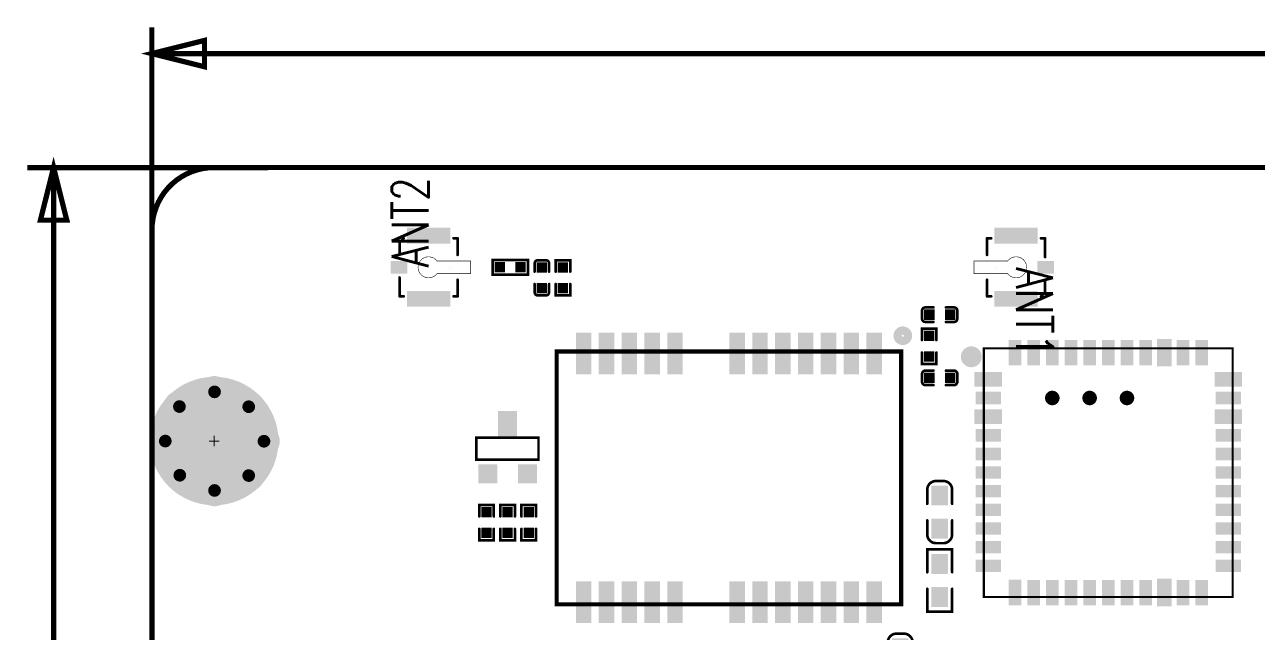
# Model space of a CAD drawing. Extents: x -9 to 187, y -6 to 112.
# Drawn here: x -6.1 to 53.2, y 83 to 112.3 of the extents above; entities that cross this region are included whole.
import ezdxf

# ---------------------------------------------------------------- set-up
doc = ezdxf.new("R2010")
doc.units = 0
for name, pattern in [('TRMIDX_0', [2, 1, 1]), ('TRMIDX_2048', [2, 1, 1]), ('TRMIDX_4096', [2, 1, 1])]:
    doc.linetypes.add(name, pattern=pattern)
for name, color, linetype in [('BOARD_OUTLINE_00', 250, 'CONTINUOUS'), ('DIMENSION1_124', 250, 'CONTINUOUS'), ('DIMENSION2_124', 250, 'CONTINUOUS'), ('DIMENSION3_124', 250, 'CONTINUOUS'), ('DIMENSION4_124', 250, 'CONTINUOUS'), ('DIMENSION5_124', 250, 'CONTINUOUS'), ('DIMENSION6_124', 250, 'CONTINUOUS'), ('DIMENSION7_124', 250, 'CONTINUOUS'), ('DRIL_NPLTE_THRU_01', 254, 'CONTINUOUS'), ('DRIL_NPLTE_THRU_02', 254, 'CONTINUOUS'), ('DRIL_PLTE_THRU_01', 254, 'CONTINUOUS'), ('DRIL_PLTE_THRU_02', 254, 'CONTINUOUS'), ('DRIL_SYMBOL', 250, 'CONTINUOUS'), ('PADS_BOT', 250, 'CONTINUOUS'), ('PADS_INNER', 250, 'CONTINUOUS'), ('PADS_TOP', 250, 'CONTINUOUS'), ('PADS_XR_121', 176, 'CONTINUOUS'), ('PADS_XR_125', 253, 'CONTINUOUS'), ('PART_NAME_TOP', 250, 'CONTINUOUS'), ('PART_TOP_2DLINE_00', 250, 'CONTINUOUS'), ('PART_TOP_2DLINE_01', 250, 'CONTINUOUS'), ('PART_TOP_COPPER_01', 250, 'CONTINUOUS')]:
    doc.layers.add(name, color=color, linetype=linetype)
doc.styles.add('W0$254', font='simplex', dxfattribs={"width": 0.75})

# ---------------------------------------------------------------- blocks, each defined once
blk = doc.blocks.new('BOARD_62')
at = {"layer": 'BOARD_OUTLINE_00', "const_width": 0.254}
blk.add_lwpolyline([(0, -2.08, 0.414214), (3, -5.08), (183.3, -5.08, 0.414214), (186.3, -2.08), (186.3, 97.32, 0.414214), (183.3, 100.32), (3, 100.32, 0.414214), (0, 97.32)], format="xyb", close=True, dxfattribs=at)
blk = doc.blocks.new('D_1dfeghi_117')
at = {"layer": 'DIMENSION1_124', "linetype": 'TRMIDX_2048', "const_width": 0.254}
blk.add_lwpolyline([(0, 9.99), (88.067, 9.99)], dxfattribs=at)
at = {"layer": 'DIMENSION3_124', "linetype": 'TRMIDX_2048', "const_width": 0.254}
blk.add_lwpolyline([(0, 9.99), (2.54, 10.625), (2.54, 9.355)], close=True, dxfattribs=at)
at = {"layer": 'DIMENSION5_124', "linetype": 'TRMIDX_2048', "const_width": 0.254}
blk.add_lwpolyline([(0, 1.27), (0, 11.26)], dxfattribs=at)
at = {"layer": 'DIMENSION7_124', "linetype": 'TRMIDX_2048', "const_width": 0.0254}
blk.add_lwpolyline([(0, 0), (0.001, 0)], dxfattribs=at)
blk = doc.blocks.new('D_2dfeghi_118')
at = {"layer": 'DIMENSION2_124', "linetype": 'TRMIDX_4096', "const_width": 0.254}
blk.add_lwpolyline([(-8.325, 105.395), (-8.325, 54.412)], dxfattribs=at)
at = {"layer": 'DIMENSION4_124', "linetype": 'TRMIDX_4096', "const_width": 0.254}
blk.add_lwpolyline([(-8.325, 105.395), (-7.69, 102.855), (-8.96, 102.855)], close=True, dxfattribs=at)
at = {"layer": 'DIMENSION6_124', "linetype": 'TRMIDX_4096', "const_width": 0.254}
blk.add_lwpolyline([(2.003, 105.395), (-9.595, 105.395)], dxfattribs=at)
at = {"layer": 'DIMENSION7_124', "linetype": 'TRMIDX_4096', "const_width": 0.0254}
blk.add_lwpolyline([(3.273, 105.395), (3.274, 105.395)], dxfattribs=at)
blk = doc.blocks.new('SMOOTH_0$0254')
at = {"const_width": 0.0127}
blk.add_lwpolyline([(-0.00635, 0, 1), (0.00635, 0, 1)], format="xyb", close=True, dxfattribs=at)
blk = doc.blocks.new('SMOOTH_0$127')
at = {"const_width": 0.0635}
blk.add_lwpolyline([(-0.03175, 0, 1), (0.03175, 0, 1)], format="xyb", close=True, dxfattribs=at)
blk = doc.blocks.new('PART_BODY_TOP_1')
at = {"layer": 'PART_TOP_2DLINE_00', "const_width": 0.127}
for points in [[(-0.49, 1.4), (-1.4, 1.4)], [(-1.4, 1.4), (-1.4, 1.2)], [(0.65, 1.4), (1.2, 1.4)], [(1.2, 1.4), (1.4, 1.2)], [(-1.4, -1.4), (-1.4, -1.2)], [(1.4, -1.4), (1.4, -1.2)], [(-0.6, -1.4), (-1.4, -1.4)], [(0.6, -1.4), (1.4, -1.4)]]:
    blk.add_lwpolyline(points, dxfattribs=at)
at = {"layer": 'PART_TOP_COPPER_01', "linetype": 'TRMIDX_0', "const_width": 0.0254}
blk.add_lwpolyline([(0.508, 0), (0.5, 0.088), (0.477, 0.174), (0.44, 0.254), (0.389, 0.327), (0.327, 0.389), (0.254, 0.44), (0.174, 0.477), (0.088, 0.5), (0, 0.508), (-0.088, 0.5), (-0.174, 0.477), (-0.254, 0.44), (-0.327, 0.389), (-0.389, 0.327), (-0.44, 0.254), (-0.477, 0.174), (-0.5, 0.088), (-0.508, 0), (-0.5, -0.088), (-0.477, -0.174), (-0.44, -0.254), (-0.389, -0.327), (-0.327, -0.389), (-0.304, -0.405), (-0.304, -2.031), (-0.305, -2.032), (0.305, -2.032), (0.305, -0.404), (0.327, -0.389), (0.389, -0.327), (0.44, -0.254), (0.477, -0.174), (0.5, -0.088)], close=True, dxfattribs=at)
at = {"layer": 'PART_TOP_2DLINE_00'}
for p in [(-1.4, 1.4), (-1.4, 1.4), (-1.4, 1.2), (-0.49, 1.4), (0.65, 1.4), (1.2, 1.4), (1.2, 1.4), (1.4, 1.2), (-1.4, -1.2), (1.4, -1.2), (-1.4, -1.4), (-1.4, -1.4), (-0.6, -1.4), (0.6, -1.4), (1.4, -1.4), (1.4, -1.4)]:
    blk.add_blockref('SMOOTH_0$127', p, dxfattribs=at)
at = {"layer": 'PART_TOP_COPPER_01'}
for p in [(-0.508, 0), (-0.5, 0.088), (-0.477, 0.174), (-0.44, 0.254), (-0.389, 0.327), (-0.327, 0.389), (-0.254, 0.44), (-0.174, 0.477), (-0.088, 0.5), (0, 0.508), (0.088, 0.5), (0.174, 0.477), (0.254, 0.44), (0.327, 0.389), (0.389, 0.327), (0.44, 0.254), (0.477, 0.174), (0.5, 0.088), (0.508, 0), (-0.5, -0.088), (-0.477, -0.174), (-0.44, -0.254), (-0.389, -0.327), (-0.327, -0.389), (-0.304, -0.405), (0.305, -0.404), (0.327, -0.389), (0.389, -0.327), (0.44, -0.254), (0.477, -0.174), (0.5, -0.088), (-0.305, -2.032), (-0.304, -2.031), (0.305, -2.032)]:
    blk.add_blockref('SMOOTH_0$0254', p, dxfattribs=at)
blk = doc.blocks.new('DRIL_HOLE_0')
blk.add_lwpolyline([(0, 0, 1), (0, 0, 1)], format="xyb", close=True)
blk = doc.blocks.new('PAD_0')
blk.add_lwpolyline([(0, 0, 1), (0, 0, 1)], format="xyb", close=True)
blk = doc.blocks.new('PAD_23')
blk.add_lwpolyline([(0, 0), (0, 0)])
blk = doc.blocks.new('STK_TOP_4')
at = {"layer": 'DRIL_PLTE_THRU_01'}
blk.add_blockref('DRIL_HOLE_0', (0, 0), dxfattribs=at)
at = {"layer": 'DRIL_PLTE_THRU_02'}
blk.add_blockref('DRIL_HOLE_0', (0, 0), dxfattribs=at)
at = {"layer": 'PADS_BOT'}
blk.add_blockref('PAD_0', (0, 0), dxfattribs=at)
at = {"layer": 'PADS_INNER'}
blk.add_blockref('PAD_0', (0, 0), dxfattribs=at)
at = {"layer": 'PADS_TOP'}
blk.add_blockref('PAD_23', (0, 0), dxfattribs=at)
blk = doc.blocks.new('PAD_38')
at = {"const_width": 0.762}
blk.add_lwpolyline([(-1.0414, 0), (1.0414, 0)], dxfattribs=at)
blk = doc.blocks.new('STK_TOP_3')
at = {"layer": 'DRIL_NPLTE_THRU_01'}
blk.add_blockref('DRIL_HOLE_0', (0, 0), dxfattribs=at)
at = {"layer": 'DRIL_NPLTE_THRU_02'}
blk.add_blockref('DRIL_HOLE_0', (0, 0), dxfattribs=at)
at = {"layer": 'PADS_BOT'}
blk.add_blockref('PAD_0', (0, 0), dxfattribs=at)
at = {"layer": 'PADS_INNER'}
blk.add_blockref('PAD_0', (0, 0), dxfattribs=at)
at = {"layer": 'PADS_TOP', "rotation": 90}
blk.add_blockref('PAD_38', (0, 0), dxfattribs=at)
blk = doc.blocks.new('PAD_39')
at = {"const_width": 0.6096}
blk.add_lwpolyline([(-0.4064, 0), (0.4064, 0)], dxfattribs=at)
blk = doc.blocks.new('STK_TOP_5')
at = {"layer": 'DRIL_NPLTE_THRU_01'}
blk.add_blockref('DRIL_HOLE_0', (0, 0), dxfattribs=at)
at = {"layer": 'DRIL_NPLTE_THRU_02'}
blk.add_blockref('DRIL_HOLE_0', (0, 0), dxfattribs=at)
at = {"layer": 'PADS_BOT'}
blk.add_blockref('PAD_0', (0, 0), dxfattribs=at)
at = {"layer": 'PADS_INNER'}
blk.add_blockref('PAD_0', (0, 0), dxfattribs=at)
at = {"layer": 'PADS_TOP', "rotation": 90}
blk.add_blockref('PAD_39', (0, 0), dxfattribs=at)
blk = doc.blocks.new('SYM_TOP_2')
for name, p in [('STK_TOP_5', (0, 1.42494)), ('STK_TOP_3', (-1.525016, 0)), ('PART_BODY_TOP_1', (0, 0)), ('STK_TOP_3', (1.525016, 0)), ('STK_TOP_4', (0, -1.016))]:
    blk.add_blockref(name, p)
blk = doc.blocks.new('PART_TOP_132')
blk.add_blockref('SYM_TOP_2', (0, 0))
at = {"layer": 'PART_NAME_TOP', "style": 'W0$254', "width": 0.75}
blk.add_text('ANT2', height=1.778, dxfattribs=at).set_placement((0, 0))
blk = doc.blocks.new('PART_BODY_TOP_26')
at = {"layer": 'PART_TOP_2DLINE_01', "const_width": 0.127}
blk.add_lwpolyline([(-0.85, -0.35), (-0.85, 0.35), (0.85, 0.35), (0.85, -0.35)], close=True, dxfattribs=at)
at = {"layer": 'PART_TOP_2DLINE_01'}
for p in [(-0.85, 0.35), (0.85, 0.35), (-0.85, -0.35), (0.85, -0.35)]:
    blk.add_blockref('SMOOTH_0$127', p, dxfattribs=at)
blk = doc.blocks.new('PAD_3')
at = {"const_width": 0.5}
blk.add_lwpolyline([(-0.25, 0), (0.25, 0)], dxfattribs=at)
blk = doc.blocks.new('STK_TOP_9')
at = {"layer": 'DRIL_PLTE_THRU_01'}
blk.add_blockref('DRIL_HOLE_0', (0, 0), dxfattribs=at)
at = {"layer": 'DRIL_PLTE_THRU_02'}
blk.add_blockref('DRIL_HOLE_0', (0, 0), dxfattribs=at)
at = {"layer": 'PADS_BOT'}
blk.add_blockref('PAD_0', (0, 0), dxfattribs=at)
at = {"layer": 'PADS_INNER'}
blk.add_blockref('PAD_0', (0, 0), dxfattribs=at)
at = {"layer": 'PADS_TOP'}
blk.add_blockref('PAD_3', (0, 0), dxfattribs=at)
blk = doc.blocks.new('SYM_TOP_27')
for name, p in [('STK_TOP_9', (-0.5, 0)), ('PART_BODY_TOP_26', (0, 0)), ('STK_TOP_9', (0.5, 0))]:
    blk.add_blockref(name, p)
blk = doc.blocks.new('PART_TOP_133')
blk.add_blockref('SYM_TOP_27', (0, 0))
blk = doc.blocks.new('PART_BODY_TOP_22')
at = {"layer": 'PART_TOP_2DLINE_01', "const_width": 0.127}
for points in [[(-0.3, 0.35), (-0.85, 0.35), (-0.85, -0.35), (-0.3, -0.35)], [(0.3, 0.35), (0.85, 0.35), (0.85, -0.35), (0.3, -0.35)]]:
    blk.add_lwpolyline(points, dxfattribs=at)
at = {"layer": 'PART_TOP_2DLINE_01'}
for p in [(-0.85, 0.35), (-0.3, 0.35), (0.3, 0.35), (0.85, 0.35), (-0.85, -0.35), (-0.3, -0.35), (0.3, -0.35), (0.85, -0.35)]:
    blk.add_blockref('SMOOTH_0$127', p, dxfattribs=at)
blk = doc.blocks.new('SYM_TOP_23')
for name, p in [('STK_TOP_9', (-0.5, 0)), ('PART_BODY_TOP_22', (0, 0)), ('STK_TOP_9', (0.5, 0))]:
    blk.add_blockref(name, p)
blk = doc.blocks.new('PART_TOP_134')
blk.add_blockref('SYM_TOP_23', (0, 0))
blk = doc.blocks.new('PART_BODY_TOP_4')
at = {"layer": 'PART_TOP_2DLINE_01', "const_width": 0.127}
for points in [[(-0.3, 0.35), (-0.7, 0.35, 0.412681), (-0.85, 0.18), (-0.85, -0.18, 0.412681), (-0.7, -0.35), (-0.3, -0.35)], [(0.3, -0.35), (0.7, -0.35, 0.412681), (0.85, -0.18), (0.85, 0.18, 0.412681), (0.7, 0.35), (0.3, 0.35)]]:
    blk.add_lwpolyline(points, format="xyb", dxfattribs=at)
at = {"layer": 'PART_TOP_2DLINE_01'}
for p in [(-0.85, 0.18), (-0.7, 0.35), (-0.3, 0.35), (0.3, 0.35), (0.7, 0.35), (0.85, 0.18), (-0.85, -0.18), (-0.7, -0.35), (-0.3, -0.35), (0.3, -0.35), (0.7, -0.35), (0.85, -0.18)]:
    blk.add_blockref('SMOOTH_0$127', p, dxfattribs=at)
blk = doc.blocks.new('SYM_TOP_5')
for name, p in [('STK_TOP_9', (-0.5, 0)), ('PART_BODY_TOP_4', (0, 0)), ('STK_TOP_9', (0.5, 0))]:
    blk.add_blockref(name, p)
blk = doc.blocks.new('PART_TOP_135')
blk.add_blockref('SYM_TOP_5', (0, 0))
blk = doc.blocks.new('PART_TOP_136')
blk.add_blockref('SYM_TOP_2', (0, 0))
at = {"layer": 'PART_NAME_TOP', "style": 'W0$254', "width": 0.75}
blk.add_text('ANT1', height=1.778, dxfattribs=at).set_placement((0, 0))
blk = doc.blocks.new('PART_TOP_138')
blk.add_blockref('SYM_TOP_23', (0, 0))
blk = doc.blocks.new('PART_TOP_139')
blk.add_blockref('SYM_TOP_23', (0, 0))
blk = doc.blocks.new('PART_TOP_140')
blk.add_blockref('SYM_TOP_23', (0, 0))
blk = doc.blocks.new('PART_BODY_TOP_19')
at = {"layer": 'PART_TOP_2DLINE_01', "const_width": 0.127}
blk.add_lwpolyline([(-1.511, -0.523), (1.489, -0.523), (1.489, 0.545), (-1.511, 0.545)], close=True, dxfattribs=at)
at = {"layer": 'PART_TOP_2DLINE_01'}
for p in [(-1.511, 0.545), (1.489, 0.545), (-1.511, -0.523), (1.489, -0.523)]:
    blk.add_blockref('SMOOTH_0$127', p, dxfattribs=at)
blk = doc.blocks.new('PAD_32')
at = {"const_width": 0.915}
blk.add_lwpolyline([(-0.4575, 0), (0.4575, 0)], dxfattribs=at)
blk = doc.blocks.new('STK_TOP_27')
at = {"layer": 'DRIL_PLTE_THRU_01'}
blk.add_blockref('DRIL_HOLE_0', (0, 0), dxfattribs=at)
at = {"layer": 'DRIL_PLTE_THRU_02'}
blk.add_blockref('DRIL_HOLE_0', (0, 0), dxfattribs=at)
at = {"layer": 'PADS_BOT'}
blk.add_blockref('PAD_0', (0, 0), dxfattribs=at)
at = {"layer": 'PADS_INNER'}
blk.add_blockref('PAD_0', (0, 0), dxfattribs=at)
at = {"layer": 'PADS_TOP'}
blk.add_blockref('PAD_32', (0, 0), dxfattribs=at)
blk = doc.blocks.new('PAD_33')
at = {"const_width": 0.915}
blk.add_lwpolyline([(-0.635, 0), (0.635, 0)], dxfattribs=at)
blk = doc.blocks.new('STK_TOP_28')
at = {"layer": 'DRIL_PLTE_THRU_01'}
blk.add_blockref('DRIL_HOLE_0', (0, 0), dxfattribs=at)
at = {"layer": 'DRIL_PLTE_THRU_02'}
blk.add_blockref('DRIL_HOLE_0', (0, 0), dxfattribs=at)
at = {"layer": 'PADS_BOT'}
blk.add_blockref('PAD_0', (0, 0), dxfattribs=at)
at = {"layer": 'PADS_INNER'}
blk.add_blockref('PAD_0', (0, 0), dxfattribs=at)
at = {"layer": 'PADS_TOP', "rotation": 90}
blk.add_blockref('PAD_33', (0, 0), dxfattribs=at)
blk = doc.blocks.new('SYM_TOP_20')
for name, p in [('STK_TOP_28', (0, 1.2)), ('PART_BODY_TOP_19', (0, 0)), ('STK_TOP_27', (-0.96, -1.2)), ('STK_TOP_27', (0.96, -1.2))]:
    blk.add_blockref(name, p)
blk = doc.blocks.new('PART_TOP_141')
blk.add_blockref('SYM_TOP_20', (0, 0))
blk = doc.blocks.new('SMOOTH_0$2')
at = {"const_width": 0.1}
blk.add_lwpolyline([(-0.05, 0, 1), (0.05, 0, 1)], format="xyb", close=True, dxfattribs=at)
blk = doc.blocks.new('PART_BODY_TOP_44')
at = {"layer": 'PART_TOP_2DLINE_01', "const_width": 0.2}
blk.add_lwpolyline([(-8.3, 6.1), (8.3, 6.1), (8.3, -6.1), (-8.3, -6.1)], close=True, dxfattribs=at)
at = {"layer": 'PART_TOP_2DLINE_01', "const_width": 0.5}
blk.add_lwpolyline([(-8.182, -6.858, 1), (-8.582, -6.858, 1)], format="xyb", close=True, dxfattribs=at)
at = {"layer": 'PART_TOP_2DLINE_01'}
for p in [(-8.3, 6.1), (8.3, 6.1), (-8.3, -6.1), (8.3, -6.1)]:
    blk.add_blockref('SMOOTH_0$2', p, dxfattribs=at)
blk = doc.blocks.new('PAD_52')
at = {"const_width": 0.75}
blk.add_lwpolyline([(-1, 0), (1, 0)], dxfattribs=at)
blk = doc.blocks.new('STK_TOP_85')
at = {"layer": 'DRIL_PLTE_THRU_01'}
blk.add_blockref('DRIL_HOLE_0', (0, 0), dxfattribs=at)
at = {"layer": 'DRIL_PLTE_THRU_02'}
blk.add_blockref('DRIL_HOLE_0', (0, 0), dxfattribs=at)
at = {"layer": 'PADS_BOT'}
blk.add_blockref('PAD_0', (0, 0), dxfattribs=at)
at = {"layer": 'PADS_INNER'}
blk.add_blockref('PAD_0', (0, 0), dxfattribs=at)
at = {"layer": 'PADS_TOP', "rotation": 90}
blk.add_blockref('PAD_52', (0, 0), dxfattribs=at)
blk = doc.blocks.new('SYM_TOP_45')
for name, p in [('STK_TOP_85', (-7, 6)), ('STK_TOP_85', (-5.9, 6)), ('STK_TOP_85', (-4.8, 6)), ('STK_TOP_85', (-3.7, 6)), ('STK_TOP_85', (-2.6, 6)), ('STK_TOP_85', (-1.5, 6)), ('STK_TOP_85', (-0.4, 6)), ('STK_TOP_85', (2.6, 6)), ('STK_TOP_85', (3.7, 6)), ('STK_TOP_85', (4.8, 6)), ('STK_TOP_85', (5.9, 6)), ('STK_TOP_85', (7, 6)), ('PART_BODY_TOP_44', (0, 0)), ('STK_TOP_85', (-7, -6)), ('STK_TOP_85', (-5.9, -6)), ('STK_TOP_85', (-4.8, -6)), ('STK_TOP_85', (-3.7, -6)), ('STK_TOP_85', (-2.6, -6)), ('STK_TOP_85', (-1.5, -6)), ('STK_TOP_85', (-0.4, -6)), ('STK_TOP_85', (2.6, -6)), ('STK_TOP_85', (3.7, -6)), ('STK_TOP_85', (4.8, -6)), ('STK_TOP_85', (5.9, -6)), ('STK_TOP_85', (7, -6))]:
    blk.add_blockref(name, p)
blk = doc.blocks.new('PART_TOP_265')
blk.add_blockref('SYM_TOP_45', (0, 0))
blk = doc.blocks.new('SMOOTH_0$1016')
at = {"const_width": 0.0508}
blk.add_lwpolyline([(-0.0254, 0, 1), (0.0254, 0, 1)], format="xyb", close=True, dxfattribs=at)
blk = doc.blocks.new('PART_BODY_TOP_43')
at = {"layer": 'PART_TOP_2DLINE_01', "const_width": 0.1016}
blk.add_lwpolyline([(5.999988, 5.999988), (5.999988, -5.999988), (-5.999988, -5.999988), (-5.999988, 5.999988)], close=True, dxfattribs=at)
at = {"layer": 'PART_TOP_2DLINE_01', "const_width": 0.5}
blk.add_lwpolyline([(-5.842, -6.604, 1), (-5.334, -6.604, 1)], format="xyb", close=True, dxfattribs=at)
at = {"layer": 'PART_TOP_2DLINE_01'}
for p in [(-5.999988, 5.999988), (5.999988, 5.999988), (-5.999988, -5.999988), (5.999988, -5.999988)]:
    blk.add_blockref('SMOOTH_0$1016', p, dxfattribs=at)
blk = doc.blocks.new('PAD_53')
at = {"const_width": 0.703}
blk.add_lwpolyline([(-0.664, 0), (0.664, 0)], dxfattribs=at)
blk = doc.blocks.new('PAD_54')
at = {"const_width": 0.601}
blk.add_lwpolyline([(-0.613, 0), (0.613, 0)], dxfattribs=at)
blk = doc.blocks.new('STK_TOP_81')
at = {"layer": 'DRIL_PLTE_THRU_01'}
blk.add_blockref('DRIL_HOLE_0', (0, 0), dxfattribs=at)
at = {"layer": 'DRIL_PLTE_THRU_02'}
blk.add_blockref('DRIL_HOLE_0', (0, 0), dxfattribs=at)
at = {"layer": 'PADS_BOT'}
blk.add_blockref('PAD_0', (0, 0), dxfattribs=at)
at = {"layer": 'PADS_INNER'}
blk.add_blockref('PAD_0', (0, 0), dxfattribs=at)
at = {"layer": 'PADS_TOP', "rotation": 90}
blk.add_blockref('PAD_54', (0, 0), dxfattribs=at)
at = {"layer": 'PADS_XR_121', "rotation": 90}
blk.add_blockref('PAD_53', (0, 0), dxfattribs=at)
blk = doc.blocks.new('STK_TOP_82')
at = {"layer": 'DRIL_PLTE_THRU_01'}
blk.add_blockref('DRIL_HOLE_0', (0, 0), dxfattribs=at)
at = {"layer": 'DRIL_PLTE_THRU_02'}
blk.add_blockref('DRIL_HOLE_0', (0, 0), dxfattribs=at)
at = {"layer": 'PADS_BOT'}
blk.add_blockref('PAD_0', (0, 0), dxfattribs=at)
at = {"layer": 'PADS_INNER'}
blk.add_blockref('PAD_0', (0, 0), dxfattribs=at)
at = {"layer": 'PADS_TOP', "rotation": 90}
blk.add_blockref('PAD_54', (0, 0), dxfattribs=at)
blk = doc.blocks.new('STK_TOP_80')
at = {"layer": 'DRIL_PLTE_THRU_01'}
blk.add_blockref('DRIL_HOLE_0', (0, 0), dxfattribs=at)
at = {"layer": 'DRIL_PLTE_THRU_02'}
blk.add_blockref('DRIL_HOLE_0', (0, 0), dxfattribs=at)
at = {"layer": 'PADS_BOT'}
blk.add_blockref('PAD_0', (0, 0), dxfattribs=at)
at = {"layer": 'PADS_INNER'}
blk.add_blockref('PAD_0', (0, 0), dxfattribs=at)
at = {"layer": 'PADS_TOP'}
blk.add_blockref('PAD_54', (0, 0), dxfattribs=at)
blk = doc.blocks.new('STK_TOP_83')
at = {"layer": 'DRIL_PLTE_THRU_01'}
blk.add_blockref('DRIL_HOLE_0', (0, 0), dxfattribs=at)
at = {"layer": 'DRIL_PLTE_THRU_02'}
blk.add_blockref('DRIL_HOLE_0', (0, 0), dxfattribs=at)
at = {"layer": 'PADS_BOT'}
blk.add_blockref('PAD_0', (0, 0), dxfattribs=at)
at = {"layer": 'PADS_INNER'}
blk.add_blockref('PAD_0', (0, 0), dxfattribs=at)
at = {"layer": 'PADS_TOP'}
blk.add_blockref('PAD_54', (0, 0), dxfattribs=at)
at = {"layer": 'PADS_XR_121'}
blk.add_blockref('PAD_53', (0, 0), dxfattribs=at)
blk = doc.blocks.new('PAD_55')
at = {"const_width": 0.351}
blk.add_lwpolyline([(0, -0.175, 1), (0, 0.175, 1)], format="xyb", close=True, dxfattribs=at)
blk = doc.blocks.new('STK_TOP_84')
at = {"layer": 'DRIL_PLTE_THRU_01'}
blk.add_blockref('DRIL_HOLE_0', (0, 0), dxfattribs=at)
at = {"layer": 'DRIL_PLTE_THRU_02'}
blk.add_blockref('DRIL_HOLE_0', (0, 0), dxfattribs=at)
at = {"layer": 'PADS_BOT'}
blk.add_blockref('PAD_0', (0, 0), dxfattribs=at)
at = {"layer": 'PADS_INNER'}
blk.add_blockref('PAD_0', (0, 0), dxfattribs=at)
at = {"layer": 'PADS_TOP'}
blk.add_blockref('PAD_55', (0, 0), dxfattribs=at)
blk = doc.blocks.new('SYM_TOP_44')
for name, p in [('STK_TOP_81', (-4.5, 5.788)), ('STK_TOP_82', (-3.6, 5.788)), ('STK_TOP_81', (-2.7, 5.788)), ('STK_TOP_82', (-1.8, 5.788)), ('STK_TOP_82', (-0.9, 5.788)), ('STK_TOP_82', (0, 5.788)), ('STK_TOP_82', (0.9, 5.788)), ('STK_TOP_82', (1.8, 5.788)), ('STK_TOP_82', (2.7, 5.788)), ('STK_TOP_82', (3.6, 5.788)), ('STK_TOP_82', (4.50012, 5.78757)), ('PART_BODY_TOP_43', (0, 0)), ('STK_TOP_80', (-5.78757, 4.50012)), ('STK_TOP_80', (5.788, 4.5)), ('STK_TOP_80', (-5.788, 3.6)), ('STK_TOP_80', (5.788, 3.6)), ('STK_TOP_83', (-5.788, 2.7)), ('STK_TOP_83', (5.788, 2.7)), ('STK_TOP_80', (-5.788, 1.8)), ('STK_TOP_80', (5.788, 1.8)), ('STK_TOP_80', (-5.788, 0.9)), ('STK_TOP_84', (-3.599942, 0.899922)), ('STK_TOP_80', (5.788, 0.9)), ('STK_TOP_80', (-5.788, 0)), ('STK_TOP_80', (5.788, 0)), ('STK_TOP_84', (-3.599942, -0.899922)), ('STK_TOP_80', (-5.788, -0.9)), ('STK_TOP_80', (5.788, -0.9)), ('STK_TOP_80', (-5.788, -1.8)), ('STK_TOP_80', (5.788, -1.8)), ('STK_TOP_84', (-3.599942, -2.70002)), ('STK_TOP_80', (-5.788, -2.7)), ('STK_TOP_80', (5.788, -2.7)), ('STK_TOP_80', (-5.788, -3.6)), ('STK_TOP_80', (5.788, -3.6)), ('STK_TOP_80', (-5.788, -4.5)), ('STK_TOP_80', (5.78757, -4.49986)), ('STK_TOP_81', (-4.49986, -5.78757)), ('STK_TOP_82', (-3.6, -5.788)), ('STK_TOP_81', (-2.7, -5.788)), ('STK_TOP_82', (-1.8, -5.788)), ('STK_TOP_82', (-0.9, -5.788)), ('STK_TOP_82', (0, -5.788)), ('STK_TOP_82', (0.9, -5.788)), ('STK_TOP_82', (1.8, -5.788)), ('STK_TOP_82', (2.7, -5.788)), ('STK_TOP_82', (3.6, -5.788)), ('STK_TOP_82', (4.5, -5.788))]:
    blk.add_blockref(name, p)
blk = doc.blocks.new('PART_TOP_266')
blk.add_blockref('SYM_TOP_44', (0, 0))
blk = doc.blocks.new('PART_BODY_TOP_5')
at = {"layer": 'PART_TOP_2DLINE_01', "const_width": 0.127}
for points in [[(-0.4, 0.6), (-1.05, 0.6, 0.414214), (-1.5, 0.2), (-1.5, -0.2, 0.414214), (-1.05, -0.6), (-0.4, -0.6)], [(0.4, -0.6), (1.05, -0.6, 0.413192), (1.5, -0.2), (1.5, 0.2, 0.414214), (1.05, 0.6), (0.4, 0.6)]]:
    blk.add_lwpolyline(points, format="xyb", dxfattribs=at)
at = {"layer": 'PART_TOP_2DLINE_01'}
for p in [(-1.05, 0.6), (-0.4, 0.6), (0.4, 0.6), (1.05, 0.6), (-1.5, 0.2), (1.5, 0.2), (-1.5, -0.2), (-1.05, -0.6), (-0.4, -0.6), (0.4, -0.6), (1.05, -0.6), (1.5, -0.2)]:
    blk.add_blockref('SMOOTH_0$127', p, dxfattribs=at)
blk = doc.blocks.new('PAD_6')
at = {"const_width": 0.8}
blk.add_lwpolyline([(-0.48, 0), (0.48, 0)], dxfattribs=at)
blk = doc.blocks.new('STK_TOP_10')
at = {"layer": 'DRIL_PLTE_THRU_01'}
blk.add_blockref('DRIL_HOLE_0', (0, 0), dxfattribs=at)
at = {"layer": 'DRIL_PLTE_THRU_02'}
blk.add_blockref('DRIL_HOLE_0', (0, 0), dxfattribs=at)
at = {"layer": 'PADS_BOT'}
blk.add_blockref('PAD_0', (0, 0), dxfattribs=at)
at = {"layer": 'PADS_INNER'}
blk.add_blockref('PAD_0', (0, 0), dxfattribs=at)
at = {"layer": 'PADS_TOP'}
blk.add_blockref('PAD_6', (0, 0), dxfattribs=at)
blk = doc.blocks.new('SYM_TOP_6')
for name, p in [('PART_BODY_TOP_5', (0, 0)), ('STK_TOP_10', (-0.8, 0)), ('STK_TOP_10', (0.8, 0))]:
    blk.add_blockref(name, p)
blk = doc.blocks.new('PART_TOP_465')
blk.add_blockref('SYM_TOP_6', (0, 0))
blk = doc.blocks.new('PART_TOP_469')
blk.add_blockref('SYM_TOP_6', (0, 0))
blk = doc.blocks.new('DRIL_SYMBOL_0$6096')
at = {"layer": 'DRIL_SYMBOL', "const_width": 0.0508}
for points in [[(-0.254, 0), (0.254, 0)], [(0, -0.254), (0, 0.254)]]:
    blk.add_lwpolyline(points, dxfattribs=at)
blk = doc.blocks.new('DRIL_HOLE_0$6096')
at = {"const_width": 0.3048}
blk.add_lwpolyline([(-0.1524, 0, 1), (0.1524, 0, 1)], format="xyb", close=True, dxfattribs=at)
blk.add_blockref('DRIL_SYMBOL_0$6096', (0, 0))
blk = doc.blocks.new('PAD_81')
at = {"const_width": 0.762}
blk.add_lwpolyline([(0, -0.381, 1), (0, 0.381, 1)], format="xyb", close=True, dxfattribs=at)
blk = doc.blocks.new('PAD_82')
at = {"const_width": 0.508}
blk.add_lwpolyline([(0, -0.254, 1), (0, 0.254, 1)], format="xyb", close=True, dxfattribs=at)
blk = doc.blocks.new('STK_TOP_32')
at = {"layer": 'DRIL_PLTE_THRU_01'}
blk.add_blockref('DRIL_HOLE_0$6096', (0, 0), dxfattribs=at)
at = {"layer": 'DRIL_PLTE_THRU_02'}
blk.add_blockref('DRIL_HOLE_0$6096', (0, 0), dxfattribs=at)
at = {"layer": 'PADS_BOT'}
blk.add_blockref('PAD_82', (0, 0), dxfattribs=at)
at = {"layer": 'PADS_INNER'}
blk.add_blockref('PAD_81', (0, 0), dxfattribs=at)
at = {"layer": 'PADS_TOP'}
blk.add_blockref('PAD_82', (0, 0), dxfattribs=at)
at = {"layer": 'PADS_XR_125'}
blk.add_blockref('PAD_81', (0, 0), dxfattribs=at)
blk = doc.blocks.new('DRIL_SYMBOL_3$2')
at = {"layer": 'DRIL_SYMBOL', "const_width": 0.0508}
for points in [[(-0.254, 0), (0.254, 0)], [(0, -0.254), (0, 0.254)]]:
    blk.add_lwpolyline(points, dxfattribs=at)
blk = doc.blocks.new('DRIL_HOLE_3$2')
at = {"const_width": 1.6}
blk.add_lwpolyline([(-0.8, 0, 1), (0.8, 0, 1)], format="xyb", close=True, dxfattribs=at)
blk.add_blockref('DRIL_SYMBOL_3$2', (0, 0))
blk = doc.blocks.new('PAD_79')
at = {"const_width": 3.1}
blk.add_lwpolyline([(0, -1.55, 1), (0, 1.55, 1)], format="xyb", close=True, dxfattribs=at)
blk = doc.blocks.new('STK_TOP_103')
at = {"layer": 'DRIL_PLTE_THRU_01'}
blk.add_blockref('DRIL_HOLE_3$2', (0, 0), dxfattribs=at)
at = {"layer": 'DRIL_PLTE_THRU_02'}
blk.add_blockref('DRIL_HOLE_3$2', (0, 0), dxfattribs=at)
at = {"layer": 'PADS_BOT'}
blk.add_blockref('PAD_79', (0, 0), dxfattribs=at)
at = {"layer": 'PADS_INNER'}
blk.add_blockref('PAD_79', (0, 0), dxfattribs=at)
at = {"layer": 'PADS_TOP'}
blk.add_blockref('PAD_79', (0, 0), dxfattribs=at)
blk = doc.blocks.new('SYM_TOP_59')
for name, p in [('STK_TOP_103', (0, 0)), ('STK_TOP_32', (0.016, 2.373)), ('STK_TOP_32', (-1.676, 1.664)), ('STK_TOP_32', (1.664, 1.656)), ('STK_TOP_32', (-2.358, -0.001)), ('STK_TOP_32', (2.399, -0.01)), ('STK_TOP_32', (-1.658, -1.649)), ('STK_TOP_32', (1.664, -1.666)), ('STK_TOP_32', (0.016, -2.384))]:
    blk.add_blockref(name, p)
blk = doc.blocks.new('PART_TOP_502')
blk.add_blockref('SYM_TOP_59', (0, 0))
blk = doc.blocks.new('PART_TOP_504')
blk.add_blockref('SYM_TOP_5', (0, 0))
blk = doc.blocks.new('PART_TOP_505')
blk.add_blockref('SYM_TOP_5', (0, 0))
blk = doc.blocks.new('PART_TOP_506')
blk.add_blockref('SYM_TOP_23', (0, 0))
blk = doc.blocks.new('PART_BODY_TOP_39')
at = {"layer": 'PART_TOP_2DLINE_01', "const_width": 0.127}
for points in [[(-0.4, -0.6), (-1.5, -0.6), (-1.5, 0.6), (-0.4, 0.6)], [(0.4, -0.6), (1.5, -0.6), (1.5, 0.6), (0.4, 0.6)]]:
    blk.add_lwpolyline(points, dxfattribs=at)
at = {"layer": 'PART_TOP_2DLINE_01'}
for p in [(-1.5, 0.6), (-0.4, 0.6), (0.4, 0.6), (1.5, 0.6), (-1.5, -0.6), (-0.4, -0.6), (0.4, -0.6), (1.5, -0.6)]:
    blk.add_blockref('SMOOTH_0$127', p, dxfattribs=at)
blk = doc.blocks.new('SYM_TOP_40')
for name, p in [('PART_BODY_TOP_39', (0, 0)), ('STK_TOP_10', (-0.8, 0)), ('STK_TOP_10', (0.8, 0))]:
    blk.add_blockref(name, p)
blk = doc.blocks.new('PART_TOP_514')
blk.add_blockref('SYM_TOP_40', (0, 0))

msp = doc.modelspace()

# ---------------------------------------------------------------- block references
for name, p in [('D_1dfeghi_117', (-0.007, 100.908)), ('D_2dfeghi_118', (3.584, 0.003)), ('BOARD_62', (0, 5.08)), ('PART_TOP_133', (17.272, 100.584)), ('PART_TOP_502', (3, 92.2)), ('PART_TOP_141', (17.145, 91.821))]:
    msp.add_blockref(name, p)
for name, p, rotation in [('PART_TOP_132', (13.335, 100.584), 90), ('PART_TOP_136', (41.656, 100.584), 270), ('PART_TOP_135', (18.796, 100.076), 270), ('PART_TOP_134', (19.812, 100.076), 270), ('PART_TOP_505', (37.973, 98.298), 180), ('PART_TOP_265', (27.813, 90.424), 180), ('PART_TOP_506', (37.465, 96.774), 270), ('PART_TOP_266', (46.101, 90.678), 270), ('PART_TOP_504', (37.973, 95.25), 180), ('PART_TOP_465', (37.973, 88.773), 270), ('PART_TOP_140', (16.129, 88.265), 90), ('PART_TOP_138', (17.145, 88.265), 270), ('PART_TOP_139', (18.161, 88.265), 90), ('PART_TOP_514', (37.973, 85.471), 90), ('PART_TOP_469', (36.068, 81.407), 270)]:
    msp.add_blockref(name, p, dxfattribs=dict(rotation=rotation))

doc.saveas('drawing.dxf')
